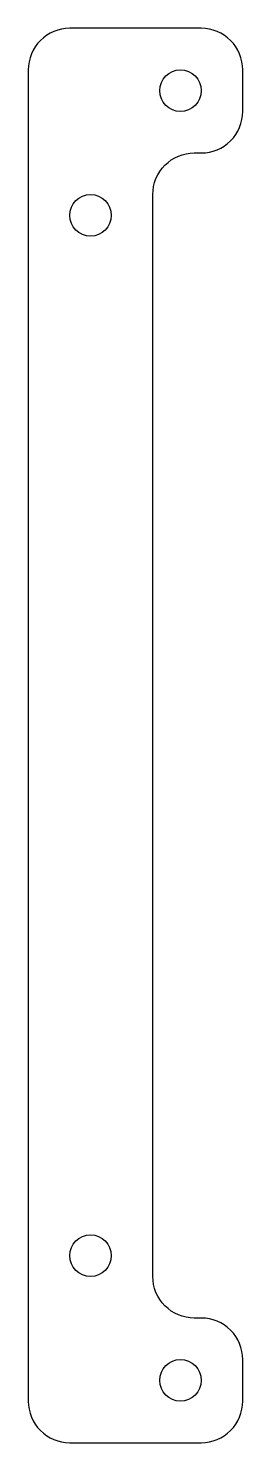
# Model space of a CAD drawing. Extents: x -144 to -113, y 0 to 204.
import ezdxf

# ---------------------------------------------------------------- set-up
doc = ezdxf.new("R2010")
doc.units = 0
doc.layers.get('0').update_dxf_attribs({"linetype": 'CONTINUOUS'})

msp = doc.modelspace()

# ---------------------------------------------------------------- linework, layer by layer
msp.add_lwpolyline([(-138.15, 204.15, 0.414214), (-144.15, 198.15), (-144.15, 6, 0.414214), (-138.15, 0), (-119.15, 0, 0.414214), (-113.15, 6), (-113.15, 12, 0.414214), (-119.15, 18), (-120.15, 18, -0.414214), (-126.15, 24), (-126.15, 180.15, -0.414214), (-120.15, 186.15), (-119.15, 186.15, 0.414214), (-113.15, 192.15), (-113.15, 198.15, 0.414214), (-119.15, 204.15)], format="xyb", close=True)
for centre in [(-122.15, 195.15), (-135.15, 177.15), (-135.15, 27), (-122.15, 9)]:
    msp.add_circle(centre, 3)

doc.saveas('drawing.dxf')
